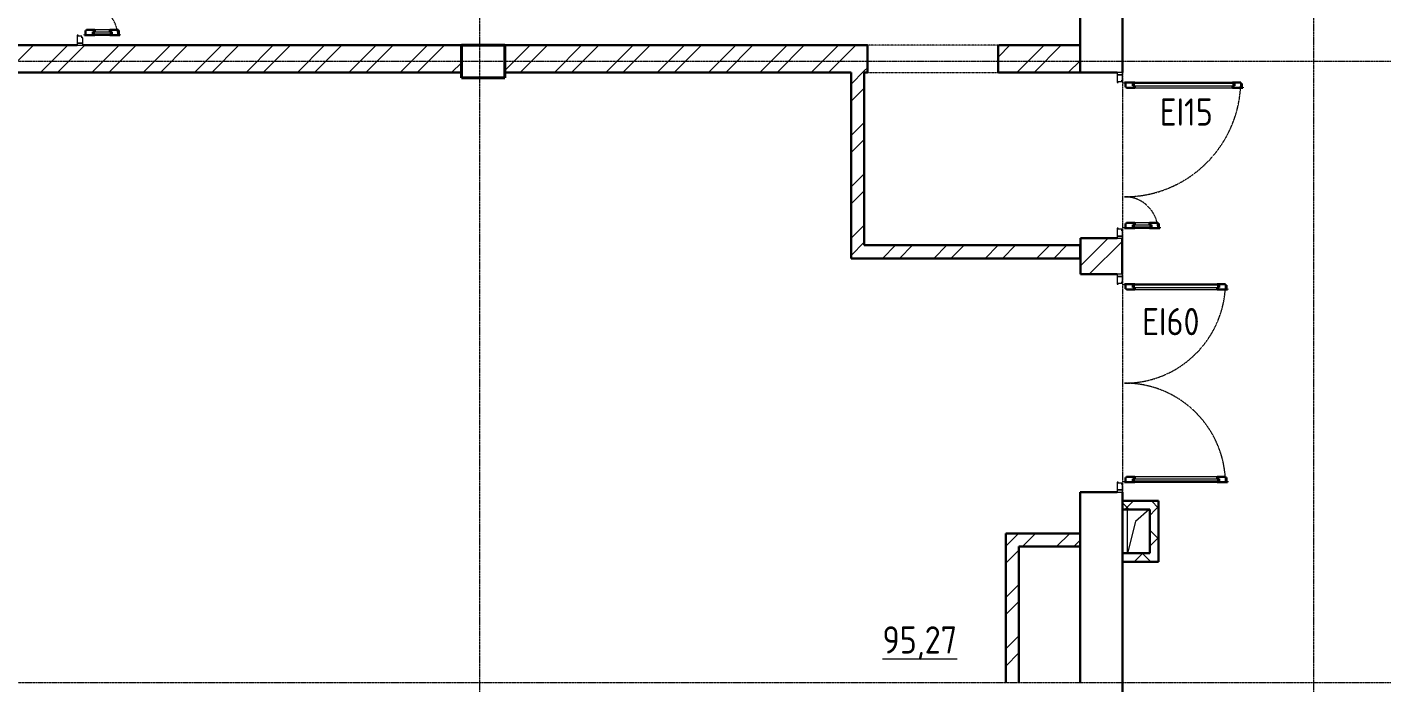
# Model space of a CAD drawing. Header units: millimetres. Extents: x -695119 to 412940, y -249585 to 622758.
# Drawn here: x -121816 to -109387, y 553760 to 559777 of the extents above; entities that cross this region are included whole.
import ezdxf

# ---------------------------------------------------------------- set-up
doc = ezdxf.new("R2010")
doc.units = ezdxf.units.MM
for name, pattern in [('ADSK_Линия сетки', [25, 20, -2.5, 0, -2.5]), ('ADSK_Штриховая_ш2 п1_5', [4.5, 3, -1.5]), ('Сверху', [3.96875, 2.38125, -1.5875])]:
    doc.linetypes.add(name, pattern=pattern)
for name, color, linetype, lineweight in [('Двери', 8, 'Continuous', 9), ('Каркас_Импост', 8, 'Continuous', 9), ('Марки помещений', 8, 'Continuous', 20), ('Монтажный зазор', 8, 'Continuous', 9), ('Несущие колонны', 252, 'Continuous', 18), ('Оси', 252, 'Continuous', 9), ('Остекление', 8, 'Continuous', 9), ('Открывание', 8, 'ADSK_Штриховая_ш2 п1_5', 9), ('Панель', 252, 'Continuous', 30), ('Перекрытия', 7, 'Continuous', 18), ('Средние линии', 8, 'Continuous', 30), ('Стены разрез', 7, 'Continuous', 30), ('Текстовые примечания', 7, 'Continuous', 9), ('Элементы узлов', 8, 'Continuous', 18)]:
    doc.layers.add(name, color=color, linetype=linetype, lineweight=lineweight)
doc.layers.add('Стены', color=194, linetype='Continuous')
doc.styles.add('GOST Common_2', font='', dxfattribs={"width": 0.9, "height": 250})
doc.styles.get('GOST Common_2').set_extended_font_data('GOST type B')
pattern_1 = [(45, (-109179.56, 538399.8), (-235.7317, 235.7317), []), (45, (-109022.4, 538399.8), (-235.7317, 235.7317), [])]
pattern_2 = [(45, (-109179.56, 538399.79), (-141.4214, 141.4214), []), (135, (-109179.56, 538399.79), (-141.4214, -141.4214), [])]

# ---------------------------------------------------------------- blocks, each defined once
blk = doc.blocks.new('Дверь_Alumark_двупольная_S50 - Ш_1_5_Внутр_1520х2350  Пр-2610531-План 1 этажа смеж')
at = {"layer": 'Каркас_Импост'}
for p, q in [((-566, 60), (-615, 60)), ((-615, 60), (-615, 10)), ((-615, 10), (-543, 10)), ((-566, 52), (-566, 60)), ((-552, 52), (-566, 52)), ((-552, 18), (-552, 52)), ((-543, 18), (-552, 18)), ((-543, 10), (-543, 18)), ((802, 18), (793, 18)), ((793, 18), (793, 10)), ((793, 10), (865, 10)), ((816, 52), (802, 52)), ((802, 52), (802, 18)), ((816, 60), (816, 52)), ((865, 60), (816, 60)), ((865, 10), (865, 60))]:
    blk.add_line(p, q, dxfattribs=at)
at = {"layer": 'Монтажный зазор'}
for p, q in [((-635, 60), (-635, 10)), ((-615, 60), (-635, 60)), ((-635, 10), (-615, 10)), ((-615, 10), (-615, 60)), ((885, 60), (865, 60)), ((865, 60), (865, 10)), ((865, 10), (885, 10)), ((885, 10), (885, 60))]:
    blk.add_line(p, q, dxfattribs=at)
at = {"layer": 'Остекление'}
for p, q in [((-534, 1086), (-534, 154)), ((-513, 1086), (-534, 1086)), ((-513, 154), (-513, 1086)), ((763, 154), (763, 326)), ((763, 326), (784, 326)), ((784, 326), (784, 154)), ((-534, 154), (-513, 154)), ((784, 154), (763, 154))]:
    blk.add_line(p, q, dxfattribs=at)
at = {"layer": 'Открывание'}
for centre, radius, start, end in [((-561, 78), 1066, 360, 89.0325), ((811, 78), 306, 93.3723, 180)]:
    blk.add_arc(centre, radius, start, end, dxfattribs=at)
at = {"layer": 'Панель'}
for p, q in [((-535, 1144), (-543, 1144)), ((-543, 1144), (-543, 1068)), ((-501, 1153), (-535, 1153)), ((-535, 1153), (-535, 1144)), ((-493, 1162), (-501, 1162)), ((-501, 1162), (-501, 1153)), ((-493, 1068), (-493, 1162)), ((-534, 1068), (-543, 1068)), ((-534, 1086), (-534, 1068)), ((-513, 1086), (-534, 1086)), ((-513, 1068), (-513, 1086)), ((-493, 1068), (-513, 1068)), ((751, 384), (743, 384)), ((743, 384), (743, 308)), ((785, 393), (751, 393)), ((751, 393), (751, 384)), ((793, 402), (785, 402)), ((785, 402), (785, 393)), ((793, 308), (793, 402)), ((743, 308), (763, 308)), ((763, 308), (763, 326)), ((763, 326), (784, 326)), ((784, 326), (784, 308)), ((784, 308), (793, 308)), ((-543, 172), (-543, 78)), ((-534, 172), (-543, 172)), ((-534, 154), (-534, 172)), ((-513, 154), (-534, 154)), ((-513, 172), (-513, 154)), ((-493, 172), (-513, 172)), ((-493, 96), (-493, 172)), ((743, 172), (743, 96)), ((743, 172), (763, 172)), ((763, 172), (763, 154)), ((763, 154), (784, 154)), ((784, 172), (793, 172)), ((784, 154), (784, 172)), ((793, 78), (793, 172)), ((-543, 78), (-535, 78)), ((-535, 78), (-535, 87)), ((-535, 87), (-501, 87)), ((-501, 87), (-501, 96)), ((-501, 96), (-493, 96)), ((743, 96), (751, 96)), ((751, 96), (751, 87)), ((751, 87), (785, 87)), ((785, 87), (785, 78)), ((785, 78), (793, 78))]:
    blk.add_line(p, q, dxfattribs=at)
at = {"layer": 'Панель', "lineweight": 9}
for p, q in [((-543, 1068), (-543, 172)), ((-493, 172), (-493, 1068)), ((743, 308), (743, 172)), ((793, 172), (793, 308))]:
    blk.add_line(p, q, dxfattribs=at)
blk = doc.blocks.new('Дверь_Alumark_двупольная_S50 - Ш_2_Внутр_2000х2350-2611084-План 1 этажа смеж')
at = {"layer": 'Каркас_Импост'}
for p, q in [((-806, 195), (-855, 195)), ((-855, 195), (-855, 145)), ((-855, 145), (-783, 145)), ((-806, 187), (-806, 195)), ((-792, 187), (-806, 187)), ((-792, 153), (-792, 187)), ((-783, 153), (-792, 153)), ((-783, 145), (-783, 153)), ((1042, 153), (1033, 153)), ((1033, 153), (1033, 145)), ((1033, 145), (1105, 145)), ((1056, 187), (1042, 187)), ((1042, 187), (1042, 153)), ((1056, 195), (1056, 187)), ((1105, 195), (1056, 195)), ((1105, 145), (1105, 195))]:
    blk.add_line(p, q, dxfattribs=at)
at = {"layer": 'Монтажный зазор'}
for p, q in [((-875, 195), (-875, 145)), ((-855, 195), (-875, 195)), ((-875, 145), (-855, 145)), ((-855, 145), (-855, 195)), ((1125, 195), (1105, 195)), ((1105, 195), (1105, 145)), ((1105, 145), (1125, 145)), ((1125, 145), (1125, 195))]:
    blk.add_line(p, q, dxfattribs=at)
at = {"layer": 'Остекление'}
for p, q in [((-774, 1081), (-774, 289)), ((-753, 1081), (-774, 1081)), ((-753, 289), (-753, 1081)), ((1003, 289), (1003, 1081)), ((1003, 1081), (1024, 1081)), ((1024, 1081), (1024, 289)), ((-774, 289), (-753, 289)), ((1024, 289), (1003, 289))]:
    blk.add_line(p, q, dxfattribs=at)
at = {"layer": 'Открывание'}
for centre, start, end in [((-801, 213), 360, 88.8862), ((1051, 213), 91.1138, 180)]:
    blk.add_arc(centre, 926, start, end, dxfattribs=at)
at = {"layer": 'Панель'}
for p, q in [((-775, 1139), (-783, 1139)), ((-783, 1139), (-783, 1063)), ((-741, 1148), (-775, 1148)), ((-775, 1148), (-775, 1139)), ((-733, 1157), (-741, 1157)), ((-741, 1157), (-741, 1148)), ((-733, 1063), (-733, 1157)), ((991, 1139), (983, 1139)), ((983, 1139), (983, 1063)), ((1025, 1148), (991, 1148)), ((991, 1148), (991, 1139)), ((1033, 1157), (1025, 1157)), ((1025, 1157), (1025, 1148)), ((1033, 1063), (1033, 1157)), ((-774, 1063), (-783, 1063)), ((-774, 1081), (-774, 1063)), ((-753, 1081), (-774, 1081)), ((-753, 1063), (-753, 1081)), ((-733, 1063), (-753, 1063)), ((983, 1063), (1003, 1063)), ((1003, 1063), (1003, 1081)), ((1003, 1081), (1024, 1081)), ((1024, 1081), (1024, 1063)), ((1024, 1063), (1033, 1063)), ((-783, 307), (-783, 213)), ((-774, 307), (-783, 307)), ((-774, 289), (-774, 307)), ((-753, 289), (-774, 289)), ((-753, 307), (-753, 289)), ((-733, 307), (-753, 307)), ((-733, 231), (-733, 307)), ((983, 307), (983, 231)), ((983, 307), (1003, 307)), ((1003, 307), (1003, 289)), ((1003, 289), (1024, 289)), ((1024, 307), (1033, 307)), ((1024, 289), (1024, 307)), ((1033, 213), (1033, 307)), ((-783, 213), (-775, 213)), ((-775, 213), (-775, 222)), ((-775, 222), (-741, 222)), ((-741, 222), (-741, 231)), ((-741, 231), (-733, 231)), ((983, 231), (991, 231)), ((991, 231), (991, 222)), ((991, 222), (1025, 222)), ((1025, 222), (1025, 213)), ((1025, 213), (1033, 213))]:
    blk.add_line(p, q, dxfattribs=at)
at = {"layer": 'Панель', "lineweight": 9}
for p, q in [((-783, 1063), (-783, 307)), ((-733, 307), (-733, 1063)), ((983, 1063), (983, 307)), ((1033, 307), (1033, 1063))]:
    blk.add_line(p, q, dxfattribs=at)
blk = doc.blocks.new('Дверь_Alumark_двупольная_S50 - Ш_1_5_Внутр_1520х2350  Пр-2608677-План 1 этажа смеж')
at = {"layer": 'Каркас_Импост'}
for p, q in [((-566, 195), (-615, 195)), ((-615, 195), (-615, 145)), ((-615, 145), (-543, 145)), ((-566, 187), (-566, 195)), ((-552, 187), (-566, 187)), ((-552, 153), (-552, 187)), ((-543, 153), (-552, 153)), ((-543, 145), (-543, 153)), ((802, 153), (793, 153)), ((793, 153), (793, 145)), ((793, 145), (865, 145)), ((816, 187), (802, 187)), ((802, 187), (802, 153)), ((816, 195), (816, 187)), ((865, 195), (816, 195)), ((865, 145), (865, 195))]:
    blk.add_line(p, q, dxfattribs=at)
at = {"layer": 'Монтажный зазор'}
for p, q in [((-635, 195), (-635, 145)), ((-615, 195), (-635, 195)), ((-635, 145), (-615, 145)), ((-615, 145), (-615, 195)), ((885, 195), (865, 195)), ((865, 195), (865, 145)), ((865, 145), (885, 145)), ((885, 145), (885, 195))]:
    blk.add_line(p, q, dxfattribs=at)
at = {"layer": 'Остекление'}
for p, q in [((-534, 1221), (-534, 289)), ((-513, 1221), (-534, 1221)), ((-513, 289), (-513, 1221)), ((763, 289), (763, 461)), ((763, 461), (784, 461)), ((784, 461), (784, 289)), ((-534, 289), (-513, 289)), ((784, 289), (763, 289))]:
    blk.add_line(p, q, dxfattribs=at)
at = {"layer": 'Открывание'}
for centre, radius, start, end in [((-561, 213), 1066, 360, 89.0325), ((811, 213), 306, 93.3723, 180)]:
    blk.add_arc(centre, radius, start, end, dxfattribs=at)
at = {"layer": 'Панель'}
for p, q in [((-535, 1279), (-543, 1279)), ((-543, 1279), (-543, 1203)), ((-501, 1288), (-535, 1288)), ((-535, 1288), (-535, 1279)), ((-493, 1297), (-501, 1297)), ((-501, 1297), (-501, 1288)), ((-493, 1203), (-493, 1297)), ((-534, 1203), (-543, 1203)), ((-534, 1221), (-534, 1203)), ((-513, 1221), (-534, 1221)), ((-513, 1203), (-513, 1221)), ((-493, 1203), (-513, 1203)), ((751, 519), (743, 519)), ((743, 519), (743, 443)), ((785, 528), (751, 528)), ((751, 528), (751, 519)), ((793, 537), (785, 537)), ((785, 537), (785, 528)), ((793, 443), (793, 537)), ((743, 443), (763, 443)), ((763, 443), (763, 461)), ((763, 461), (784, 461)), ((784, 461), (784, 443)), ((784, 443), (793, 443)), ((-543, 307), (-543, 213)), ((-534, 307), (-543, 307)), ((-534, 289), (-534, 307)), ((-513, 289), (-534, 289)), ((-513, 307), (-513, 289)), ((-493, 307), (-513, 307)), ((-493, 231), (-493, 307)), ((743, 307), (743, 231)), ((743, 307), (763, 307)), ((763, 307), (763, 289)), ((763, 289), (784, 289)), ((784, 307), (793, 307)), ((784, 289), (784, 307)), ((793, 213), (793, 307)), ((-543, 213), (-535, 213)), ((-535, 213), (-535, 222)), ((-535, 222), (-501, 222)), ((-501, 222), (-501, 231)), ((-501, 231), (-493, 231)), ((743, 231), (751, 231)), ((751, 231), (751, 222)), ((751, 222), (785, 222)), ((785, 222), (785, 213)), ((785, 213), (793, 213))]:
    blk.add_line(p, q, dxfattribs=at)
at = {"layer": 'Панель', "lineweight": 9}
for p, q in [((-543, 1203), (-543, 307)), ((-493, 307), (-493, 1203)), ((743, 443), (743, 307)), ((793, 307), (793, 443))]:
    blk.add_line(p, q, dxfattribs=at)
blk = doc.blocks.new('ADSK_КолоннаЖБ_Прямоугольная1 - 300x400-V63-План 1 этажа смеж')
at = {"layer": 'Несущие колонны', "lineweight": 40}
for p, q in [((-200, 150), (200, 150)), ((-200, -150), (-200, 150)), ((200, 150), (200, -150)), ((200, -150), (-200, -150))]:
    blk.add_line(p, q, dxfattribs=at)
blk = doc.blocks.new('Дверь-Проем - 1200 x 2350-3535042-План 1 этажа смеж')
at = {"layer": 'Средние линии'}
for p, q in [((-608, 125), (-608, -125)), ((592, -125), (592, 125))]:
    blk.add_line(p, q, dxfattribs=at)
at = {"layer": 'Элементы узлов', "linetype": 'Сверху', "lineweight": 9}
for p, q in [((592, 125), (-608, 125)), ((-608, -125), (592, -125))]:
    blk.add_line(p, q, dxfattribs=at)

msp = doc.modelspace()

# ---------------------------------------------------------------- hatches: boundary and pattern name
at = {"layer": 'Стены разрез', "lineweight": 9}
h = msp.add_hatch(dxfattribs=at)
h.set_pattern_fill('FP_1', color=256, style=0, pattern_type=2)
h.set_pattern_definition(pattern_1)
h.paths.add_polyline_path([(-114255.535, 559360.058), (-114255.535, 559485.058), (-114135.535, 559485.058), (-114135.535, 559610.058), (-117431.611, 559610.058), (-117431.611, 559360.058), (-116560.648, 559360.058)])
h.paths.add_polyline_path([(-123803.58, 559360.058), (-123803.58, 559610.058), (-129440.535, 559610.058), (-129440.535, 559360.058), (-128041.416, 559360.058)])
h.paths.add_polyline_path([(-117831.611, 559360.058), (-117831.611, 559610.058), (-123403.58, 559610.058), (-123403.58, 559360.058), (-119430.84, 559360.058)])
h.paths.add_polyline_path([(-130110.535, 559360.058), (-129990.535, 559360.058), (-129990.535, 559610.058), (-135515.535, 559610.058), (-135515.535, 559360.058), (-133781.799, 559360.058)])
h = msp.add_hatch(dxfattribs=at)
h.set_pattern_fill('FP_1', color=256, style=0, pattern_type=2)
h.set_pattern_definition(pattern_1)
h.paths.add_polyline_path([(-112255.361, 559360.058), (-112155.535, 559360.058), (-112155.535, 559610.058), (-112905.535, 559610.058), (-112905.535, 559360.058)])
h.paths.add_polyline_path([(-114105.535, 559360.058), (-114105.535, 559610.058), (-114135.535, 559610.058), (-114135.535, 559360.058)])
h = msp.add_hatch(dxfattribs=at)
h.set_pattern_fill('FP_1', color=256, style=0, pattern_type=2)
h.set_pattern_definition(pattern_1)
h.paths.add_polyline_path([(-114135.535, 557655.058), (-114135.535, 559485.058), (-114255.535, 559485.058), (-114255.535, 557655.058)])
h = msp.add_hatch(dxfattribs=at)
h.set_pattern_fill('FP_1', color=256, style=0, pattern_type=2)
h.set_pattern_definition(pattern_1)
h.paths.add_polyline_path([(-112150.535, 557510.058), (-111770.535, 557510.058), (-111770.535, 557840.058), (-112150.535, 557840.058)])
h = msp.add_hatch(dxfattribs=at)
h.set_pattern_fill('FP_1', color=256, style=0, pattern_type=2)
h.set_pattern_definition(pattern_1)
h.paths.add_polyline_path([(-112255.361, 557655.058), (-112155.535, 557655.058), (-112155.535, 557775.058), (-114135.535, 557775.058), (-114135.535, 557655.058), (-113690.457, 557655.058)])
h = msp.add_hatch(dxfattribs=at)
h.set_pattern_fill('FP_2', color=256, style=0, pattern_type=2)
h.set_pattern_definition(pattern_2)
h.paths.add_polyline_path([(-111435.535, 555350.058), (-111435.535, 555430.058), (-111765.535, 555430.058), (-111765.535, 555350.058), (-111515.535, 555350.058)])
h = msp.add_hatch(dxfattribs=at)
h.set_pattern_fill('FP_2', color=256, style=0, pattern_type=2)
h.set_pattern_definition(pattern_2)
h.paths.add_polyline_path([(-111515.535, 554950.058), (-111435.535, 554950.058), (-111435.535, 555350.058), (-111515.535, 555350.058)])
h = msp.add_hatch(dxfattribs=at)
h.set_pattern_fill('FP_1', color=256, style=0, pattern_type=2)
h.set_pattern_definition(pattern_1)
h.paths.add_polyline_path([(-112837.535, 553760.058), (-112717.535, 553760.058), (-112717.535, 555130.058), (-112837.535, 555130.058), (-112837.535, 554640.287)])
h = msp.add_hatch(dxfattribs=at)
h.set_pattern_fill('FP_1', color=256, style=0, pattern_type=2)
h.set_pattern_definition(pattern_1)
h.paths.add_polyline_path([(-112717.535, 555010.058), (-112155.535, 555010.058), (-112155.535, 555130.058), (-112717.535, 555130.058)])
h = msp.add_hatch(dxfattribs=at)
h.set_pattern_fill('FP_2', color=256, style=0, pattern_type=2)
h.set_pattern_definition(pattern_2)
h.paths.add_polyline_path([(-111435.535, 554870.058), (-111435.535, 554950.058), (-111765.535, 554950.058), (-111765.535, 554870.058)])

# ---------------------------------------------------------------- linework, layer by layer
at = {"lineweight": 18}
for p, q in [((-111720.535, 554950.058), (-111720.535, 555350.058)), ((-111520.535, 555350.058), (-111647.177, 555240.524)), ((-111520.535, 555350.058), (-111520.535, 554950.058)), ((-111647.177, 555240.524), (-111720.535, 554950.058))]:
    msp.add_line(p, q, dxfattribs=at)
at = {"layer": 'Несущие колонны', "lineweight": 40}
for p, q in [((-117431.611, 559610.058), (-117831.611, 559610.058)), ((-117831.611, 559360.058), (-117831.611, 559310.058)), ((-117831.611, 559310.058), (-117431.611, 559310.058)), ((-117431.611, 559310.058), (-117431.611, 559360.058))]:
    msp.add_line(p, q, dxfattribs=at)
at = {"layer": 'Несущие колонны'}
for p, q in [((-117831.611, 559610.058), (-117831.611, 559360.058)), ((-117431.611, 559360.058), (-117431.611, 559610.058))]:
    msp.add_line(p, q, dxfattribs=at)
at = {"layer": 'Оси', "linetype": 'ADSK_Линия сетки'}
for p, q in [((-117665.535, 572133.794), (-117665.535, 550313.64)), ((-111765.535, 572133.794), (-111765.535, 505864.372)), ((-110015.535, 572133.794), (-110015.535, 505864.372)), ((-72648.241, 559460.058), (-149587.813, 559460.058)), ((-72648.241, 553760.058), (-149587.813, 553760.058))]:
    msp.add_line(p, q, dxfattribs=at)
at = {"layer": 'Перекрытия', "color": 49, "true_color": 0x464646}
for p, q in [((-111720.535, 554950.058), (-111720.535, 555350.058)), ((-111520.535, 555350.058), (-111520.535, 554950.058))]:
    msp.add_line(p, q, dxfattribs=at)
at = {"layer": 'Стены'}
for p, q in [((-117831.611, 559360.058), (-117831.611, 559610.058)), ((-117431.611, 559610.058), (-117431.611, 559360.058))]:
    msp.add_line(p, q, dxfattribs=at)
at = {"layer": 'Стены разрез'}
for p, q in [((-112155.535, 565160.058), (-112155.535, 559360.058)), ((-111765.535, 559360.058), (-111765.535, 565160.058)), ((-121355.535, 559610.058), (-123403.58, 559610.058)), ((-117831.611, 559610.058), (-121305.535, 559610.058)), ((-114105.535, 559610.058), (-117431.611, 559610.058)), ((-112155.535, 559610.058), (-112905.535, 559610.058)), ((-123403.58, 559360.058), (-117831.611, 559360.058)), ((-117431.611, 559360.058), (-114255.535, 559360.058)), ((-114255.535, 559360.058), (-114255.535, 557655.058)), ((-114135.535, 557775.058), (-114135.535, 559360.058)), ((-114135.535, 559360.058), (-114105.535, 559360.058)), ((-112905.535, 559360.058), (-111815.535, 559360.058)), ((-111815.535, 557840.058), (-112150.535, 557840.058)), ((-112150.535, 557840.058), (-112150.535, 557510.058)), ((-111770.535, 557510.058), (-111770.535, 557840.058)), ((-112155.535, 557775.058), (-114135.535, 557775.058)), ((-112155.535, 557655.058), (-112155.535, 557775.058)), ((-114255.535, 557655.058), (-112155.535, 557655.058)), ((-112150.535, 557510.058), (-111815.535, 557510.058)), ((-111815.535, 555510.058), (-112155.535, 555510.058)), ((-112155.535, 555510.058), (-112155.535, 553760.058)), ((-111765.535, 553610.058), (-111765.535, 555510.058)), ((-111435.535, 555430.058), (-111765.535, 555430.058)), ((-111765.535, 555350.058), (-111515.535, 555350.058)), ((-111515.535, 555350.058), (-111515.535, 554950.058)), ((-111435.535, 554870.058), (-111435.535, 555430.058)), ((-112837.535, 555130.058), (-112837.535, 553760.058)), ((-112155.535, 555130.058), (-112837.535, 555130.058)), ((-112717.535, 553760.058), (-112717.535, 555010.058)), ((-112717.535, 555010.058), (-112155.535, 555010.058)), ((-111515.535, 554950.058), (-111765.535, 554950.058)), ((-111765.535, 554870.058), (-111435.535, 554870.058))]:
    msp.add_line(p, q, dxfattribs=at)

# ---------------------------------------------------------------- block references
at = {"layer": 'Двери'}
for name, p, rotation in [('Дверь_Alumark_двупольная_S50 - Ш_1_5_Внутр_1520х2350  Пр-2610531-План 1 этажа смеж', (-121365.535, 560495.058), 269.9999999999999), ('Дверь-Проем - 1200 x 2350-3535042-План 1 этажа смеж', (-113513.724, 559485.058), 180), ('Дверь_Alumark_двупольная_S50 - Ш_1_5_Внутр_1520х2350  Пр-2608677-План 1 этажа смеж', (-111960.535, 558725.058), 269.9999999999999), ('Дверь_Alumark_двупольная_S50 - Ш_2_Внутр_2000х2350-2611084-План 1 этажа смеж', (-111960.535, 556635.058), 269.9999999999999)]:
    msp.add_blockref(name, p, dxfattribs=dict(at, rotation=rotation))
at = {"layer": 'Несущие колонны', "lineweight": 40}
msp.add_blockref('ADSK_КолоннаЖБ_Прямоугольная1 - 300x400-V63-План 1 этажа смеж', (-117631.611, 559460.058), dxfattribs=at)

# ---------------------------------------------------------------- texts
at = {"layer": 'Марки помещений', "lineweight": 9, "insert": (-113968.485, 554279.673), "char_height": 250, "width": 873.03769, "attachment_point": 1, "style": 'GOST Common_2'}
msp.add_mtext('\\L95,27', dxfattribs=at)
at = {"layer": 'Текстовые примечания', "color": 1, "true_color": 0xff0000, "char_height": 250, "attachment_point": 1, "style": 'GOST Common_2'}
for s, insert, width in [('EI15', (-111425.02, 559122.59), 606.07575), ('EI60', (-111585.871, 557199.747), 663.79725)]:
    msp.add_mtext(s, dxfattribs=dict(at, insert=insert, width=width))

doc.saveas('drawing.dxf')
